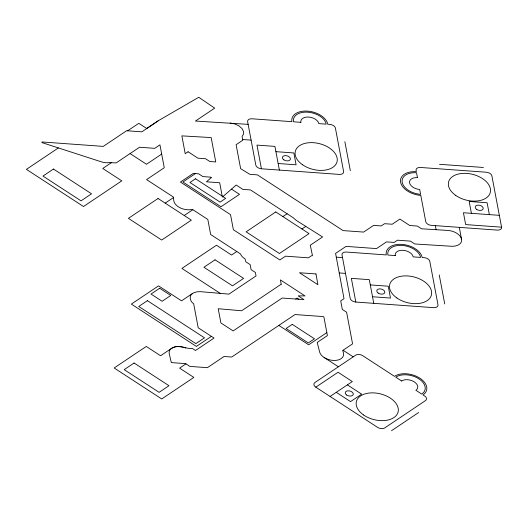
<?xml version="1.0" encoding="UTF-8"?>
<svg xmlns="http://www.w3.org/2000/svg" width="528" height="528" viewBox="0 0 528 528"><rect width="100%" height="100%" fill="white"/><g stroke="black" fill="none" stroke-linecap="round" stroke-linejoin="round"><path stroke-width="0.79" d="M58.384 147.919L26.4 169.369L83.497 206.527L121.783 180.847L102.755 168.465L111.56 162.558M127.637 130.805L138.785 123.334L146.718 128.489L158.057 120.905M161.68 154.084L146.507 164.261L130.079 153.569M195.452 173.573L182.912 181.988L220.975 206.758L239.501 194.33L231.495 189.116M165.178 203.122L173.408 197.611M184.213 215.51L192.852 209.715M282.889 216.592L287.107 213.761M236.788 251.526L231.548 255.037L216.48 245.236L181.896 268.429L220.229 293.37M301.924 228.974L305.785 226.387M211.385 336.349L196.383 346.414L131.36 304.095L158.532 285.872L181.526 300.835L193.281 292.994L197.083 291.793L200.475 291.667L228.928 294.129L256.04 275.946L255.38 272.435L251.097 269.65L250.153 264.627L245.87 261.842L245.065 258.938A12.283 7.577 14.1 0 1 240.504 253.942L210.665 234.524L207.821 219.45L192.304 209.359L191.327 209.57A12.289 7.583 14.1 0 1 173.791 200.673L173.329 197.01L146.579 179.599L164.261 167.739L159.944 144.857L154.757 148.335L139.524 147.239L116.18 162.895L109.322 162.611A12.289 7.583 14.1 0 1 101.224 161.799L41.917 142.586L41.989 141.959L103.283 146.388L126.628 130.733L141.86 131.835L158.268 120.76L198.746 97.284L214.691 108.141L195.452 121.044L248.134 124.351M185.948 363.858L179.579 368.128L193.855 377.414L161.74 398.957L114.16 367.99L146.276 346.454L160.552 355.74L171.923 348.137M295.673 299.02L297.059 298.089L298.848 299.251M326.832 332.607L308.656 344.804L278.85 325.406M315.81 387.169A5.122 3.161 14.1 0 1 314.932 382.523L355.694 355.186A5.122 3.161 14.1 0 1 362.749 355.694L394.469 376.339A18.434 11.372 14.1 0 1 419.859 378.173A18.434 11.372 14.1 0 1 423.014 394.918L424.598 395.947A5.122 3.161 14.1 0 1 425.476 400.6L384.721 427.931A5.122 3.161 14.1 0 1 377.665 427.423L315.81 387.169L338.045 372.26L352.321 381.553L330.086 396.462M391.505 430.716L418.678 412.493M192.727 293.33C188.463 295.68 190.093 301.613 193.67 303.772L198.198 327.763L214.031 338.072L195.505 350.493L192.515 348.546C185.592 349.008 177.936 343.933 171.435 348.447A12.289 7.583 14.1 0 0 169.264 353.866L171.329 362.591L185.579 363.62L189.862 366.406L207.392 367.673L224.063 356.486L231.686 357.04L295.046 314.543L323.215 316.582L323.895 317.024L327.4 335.597L317.196 342.441L319.651 352.018A12.289 7.583 14.1 0 0 323.638 357.159L324.568 357.773A12.289 7.583 14.1 0 0 337.966 360.037A12.289 7.583 14.1 0 0 343.431 353.027L342.764 350.447L352.572 343.867L346.599 312.213L342.316 309.428L340.712 300.894L344.012 298.676L335.577 253.407L346.051 246.385L376.523 248.582L386.522 241.877L394.139 242.425L397.478 240.187L410.414 241.124L414.777 243.962L451.222 246.246A12.289 7.583 14.1 0 0 461.611 239.864L461.505 239.092A12.289 7.583 14.1 0 0 447.896 230.439L421.549 228.789L417.351 226.057L409.735 225.502L399.874 219.087L392.198 224.235L384.582 223.687L381.249 225.925L373.633 225.37L363.627 232.082L343.094 230.597L257.433 174.867L249.817 174.313L240.643 168.696L236.115 144.698L242.788 140.224L242.075 136.429L243.52 134.185L243.599 131.637L242.022 128.561L238.867 125.842L234.617 123.902L230.142 123.057M172.313 347.906L172.729 347.695M173.151 347.503L173.606 347.325M174.075 347.167L174.563 347.028M175.065 346.896L175.58 346.797M176.108 346.705L176.656 346.639M177.203 346.586L177.771 346.559M178.339 346.546L178.919 346.559M179.5 346.579L180.088 346.625M242.656 139.531L251.11 140.138M275.913 151.661L293.865 152.962L296.096 164.802L278.144 163.502M439.534 164.3L483.417 167.475M261.433 168.782L339.227 174.405A5.122 3.161 14.1 0 0 343.596 171.475L335.405 128.06A5.122 3.161 14.1 0 0 329.802 124.41L327.809 124.265A18.434 11.372 14.1 0 0 307.619 111.131A18.434 11.372 14.1 0 0 291.898 121.671L252.001 118.793A5.122 3.161 14.1 0 0 247.639 121.724L255.823 165.132A5.122 3.161 14.1 0 0 261.433 168.782L256.964 145.101L274.916 146.401L279.385 170.082M499.33 215.338L463.426 212.744L465.656 224.585L501.567 227.172L491.885 175.87A5.122 3.161 14.1 0 0 486.281 172.22L420.453 167.468A5.122 3.161 14.1 0 0 416.084 170.392L416.335 171.712A18.434 11.372 14.1 0 0 400.613 182.252A18.434 11.372 14.1 0 0 420.796 195.386L425.759 221.701A5.122 3.161 14.1 0 0 431.369 225.35L497.198 230.102A5.122 3.161 14.1 0 0 501.567 227.172M336.369 257.162L342.52 257.611M339.425 272.956L345.497 273.392M370.293 284.915L388.252 286.216L390.482 298.056L372.53 296.756M355.819 302.042L433.613 307.659A5.122 3.161 14.1 0 0 437.983 304.729L429.792 261.314A5.122 3.161 14.1 0 0 424.189 257.671L422.189 257.525A18.434 11.372 14.1 0 0 402.006 244.385A18.434 11.372 14.1 0 0 386.285 254.932L346.388 252.047A5.122 3.161 14.1 0 0 342.019 254.978L350.209 298.393A5.122 3.161 14.1 0 0 355.819 302.042L351.351 278.362L369.303 279.655L373.771 303.336M180.682 346.691L181.269 346.777M181.863 346.876L182.45 347.002M183.038 347.134L183.619 347.292M184.199 347.464L184.767 347.655M185.328 347.86L185.83 348.064M343.075 350.236L353.225 356.842M324.126 357.496L338.402 366.782M347.378 384.866L361.654 394.152L350.539 401.61L336.263 392.317M489.357 214.612L487.126 202.778L469.168 201.478L471.405 213.319M459.294 227.363L461.531 239.204M435.356 225.634L436.121 229.7M439.256 274.976L444.715 303.917M344.87 141.722L350.328 170.663M211.259 177.626L206.468 181.797L219.681 182.754L222.38 197.05L236.188 185.031L242.873 189.387L250.496 189.935L293.152 217.694L296.314 220.427L322.595 236.966L310.286 245.223L312.49 255.743L311.546 255.697L308.378 257.822L285.523 256.172L279.86 259.967L233.369 229.713L230.525 214.645L180.431 182.041L193.294 173.415L198.614 173.798L202.897 176.59L210.514 177.137L211.259 177.626M53.467 169.033L42.966 176.075L81.035 200.845L91.529 193.802L53.467 169.033M188.08 151.767L185.222 153.681L181.863 135.874L211.16 137.57L215.761 161.944L209.834 161.515L205.55 158.73L197.934 158.182L188.08 151.767M158.044 198.482L128.403 218.361L161.707 240.035L191.347 220.156L158.044 198.482M195.518 178.768L189.961 182.497L220.097 202.105L225.654 198.376L195.518 178.768M159.674 288.248L151.028 294.043L162.129 301.27L170.775 295.475L159.674 288.248M275.755 211.946L246.114 231.825L279.418 253.499L309.058 233.62L275.755 211.946M147.404 300.663L138.758 306.464L195.855 343.622L204.501 337.821L147.404 300.663M215.054 259.816L203.94 267.267L232.485 285.846L243.606 278.388L215.054 259.816M134.092 363.007L124.212 369.633L159.106 392.344L168.986 385.711L134.092 363.007M281.213 284.209L241.626 310.761L218.216 308.728L220.902 322.951L233.138 330.917L282.15 298.043L303.917 299.614L298.148 295.858L305.012 295.924L280.401 279.906L281.213 284.209M292.274 324.35L286.103 328.489L308.306 342.943L314.477 338.798L292.274 324.35M300.874 122.324L293.495 121.79A16.797 10.362 14.1 0 1 307.817 112.187A16.797 10.362 14.1 0 1 326.212 124.153L318.833 123.618A9.214 5.689 14.1 0 0 308.735 117.051A9.214 5.689 14.1 0 0 300.874 122.324M395.261 255.578L387.882 255.044A16.797 10.362 14.1 0 1 402.204 245.441A16.797 10.362 14.1 0 1 420.598 257.407L413.213 256.879A9.214 5.689 14.1 0 0 403.121 250.305A9.214 5.689 14.1 0 0 395.261 255.578M315.975 273.94L299.501 272.752L317.896 284.717L315.975 273.94M401.603 380.985L395.736 377.164A16.797 10.362 14.1 0 1 418.869 378.833A16.797 10.362 14.1 0 1 421.747 394.093L415.879 390.271A9.214 5.689 14.1 0 0 414.302 381.896A9.214 5.689 14.1 0 0 401.603 380.985M417.45 177.632L416.533 172.762A16.797 10.362 14.1 0 0 402.211 182.371A16.797 10.362 14.1 0 0 420.598 194.337L419.681 189.473A9.214 5.689 14.1 0 1 409.589 182.899A9.214 5.689 14.1 0 1 417.45 177.632M378.213 293.106A4.099 2.528 14.1 0 0 384.747 292.558A4.099 2.528 14.1 0 0 379.401 288.889A4.099 2.528 14.1 0 0 378.213 293.106M396.884 297.99A21.503 13.273 14.1 0 0 431.323 295.37A21.503 13.273 14.1 0 0 403.491 275.959A21.503 13.273 14.1 0 0 396.884 297.99M476.639 209.372A4.099 2.528 14.1 0 0 483.179 208.824A4.099 2.528 14.1 0 0 477.827 205.154A4.099 2.528 14.1 0 0 476.639 209.372M455.75 195.439A21.503 13.273 14.1 0 0 490.195 192.819A21.503 13.273 14.1 0 0 462.356 173.408A21.503 13.273 14.1 0 0 455.75 195.439M283.833 159.845A4.099 2.528 14.1 0 0 290.367 159.298A4.099 2.528 14.1 0 0 285.014 155.635A4.099 2.528 14.1 0 0 283.833 159.845M302.498 164.736A21.503 13.273 14.1 0 0 336.937 162.116A21.503 13.273 14.1 0 0 309.104 142.705A21.503 13.273 14.1 0 0 302.498 164.736M346.705 395.03A4.099 2.528 14.1 0 0 353.239 394.482A4.099 2.528 14.1 0 0 347.886 390.812A4.099 2.528 14.1 0 0 346.705 395.03M363.561 414.968A21.503 13.273 14.1 0 0 398.006 412.348A21.503 13.273 14.1 0 0 370.168 392.938A21.503 13.273 14.1 0 0 363.561 414.968"/></g></svg>
